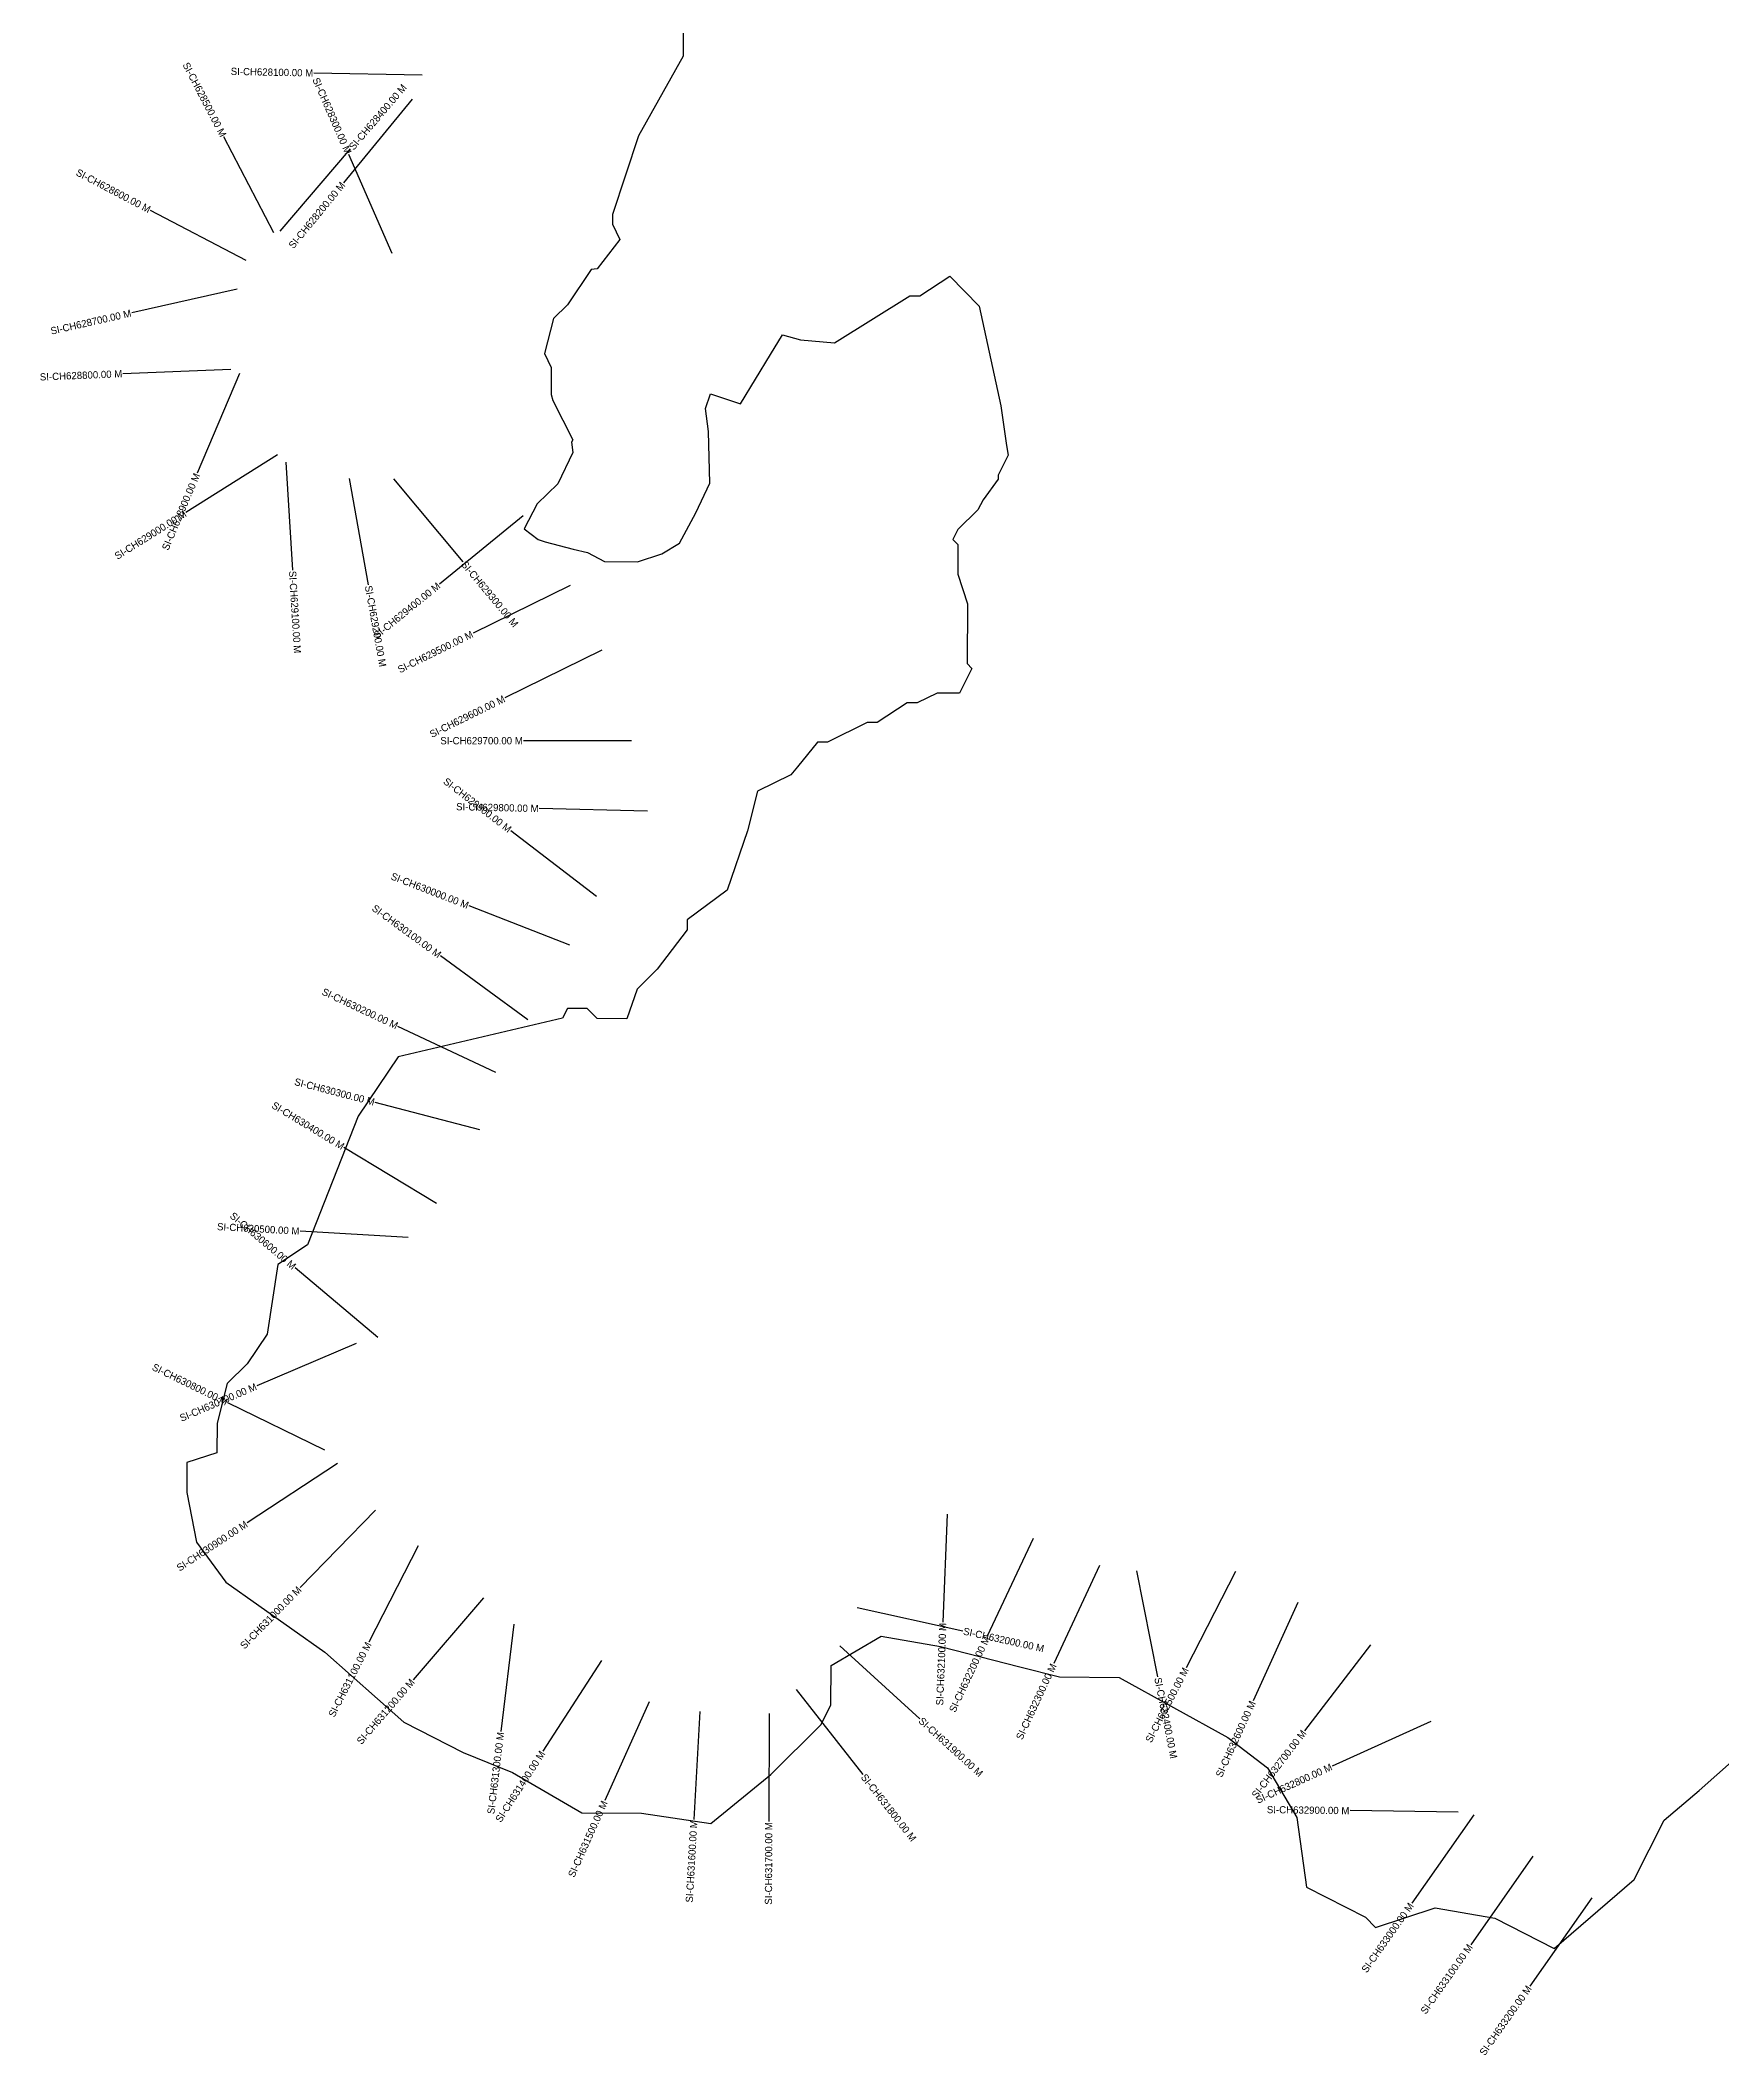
# Model space of a CAD drawing. Header units: metres. Extents: x 325413 to 333644, y 1808850 to 1814966.
# Drawn here: x 325413 to 327746, y 1809067 to 1811864 of the extents above; entities that cross this region are included whole.
import ezdxf
from ezdxf.enums import TextEntityAlignment as Align

# ---------------------------------------------------------------- set-up
doc = ezdxf.new("R2010")
doc.units = ezdxf.units.M
for name, color, linetype in [('CS', 134, 'Continuous'), ('CSMark', 6, 'Continuous'), ('VILLAGE BOUNDRY', 10, 'Continuous')]:
    doc.layers.add(name, color=color, linetype=linetype)

msp = doc.modelspace()

# ---------------------------------------------------------------- linework, layer by layer
at = {"layer": 'CS'}
for p, q in [((325942.4, 1811815.4), (325792.4, 1811818.5)), ((325928.7, 1811782.1), (325833.5, 1811666.2)), ((325736.6, 1811596.8), (325667.5, 1811729.9)), ((325745.7, 1811599.1), (325843.2, 1811713.1)), ((325901, 1811568.2), (325840.9, 1811705.6)), ((325698.4, 1811558.2), (325565.6, 1811627.9)), ((325685.9, 1811518.8), (325539.6, 1811485.8)), ((325677.3, 1811407.3), (325527.5, 1811401.3)), ((325689, 1811401.5), (325630.6, 1811263.4)), ((325741.9, 1811288.6), (325614.9, 1811208.7)), ((325753.6, 1811278.5), (325762.7, 1811128.7)), ((325841.3, 1811255.9), (325867.7, 1811108.3)), ((325903, 1811255.5), (325999.1, 1811140.3)), ((326082.8, 1811204), (325966.4, 1811109.3)), ((326147.7, 1811107.4), (326013.2, 1811041)), ((326192, 1811017.7), (326057.5, 1810951.3)), ((326233.2, 1810892), (326083.2, 1810892)), ((326255, 1810794.3), (326105.1, 1810797.8)), ((326184.3, 1810675.7), (326065.4, 1810767.1)), ((326147.3, 1810608.3), (326007.6, 1810662.7)), ((326089.1, 1810504.7), (325968, 1810593.3)), ((326044.7, 1810431.6), (325909, 1810495.5)), ((326022.5, 1810352), (325877.4, 1810390)), ((325962.3, 1810249.7), (325834.1, 1810327.6)), ((325923, 1810202.8), (325773.3, 1810211.4)), ((325880.9, 1810063.8), (325766.2, 1810160.5)), ((325851.1, 1810055.5), (325713.1, 1809996.7)), ((325807.6, 1809907.4), (325672.8, 1809973.2)), ((325825, 1809889.1), (325699.7, 1809806.6)), ((325877.7, 1809824.4), (325773.1, 1809716.9)), ((326671, 1809818.6), (326665, 1809668.7)), ((325936.8, 1809774.8), (325868.7, 1809641.2)), ((326790.3, 1809785.1), (326726.6, 1809649.3)), ((326882.3, 1809747.4), (326819.1, 1809611.4)), ((326933.8, 1809740.2), (326963, 1809593.1)), ((327071.2, 1809739.1), (327002.6, 1809605.7)), ((326027.9, 1809702.6), (325930, 1809588.9)), ((326546.1, 1809689.3), (326692.6, 1809656.9)), ((327157.6, 1809696.2), (327095.4, 1809559.8)), ((326069.8, 1809666.1), (326051.6, 1809517.2)), ((326522.1, 1809635.8), (326633, 1809534.7)), ((327258.2, 1809637.2), (327166.8, 1809518.2)), ((326191.6, 1809615.7), (326110.2, 1809489.7)), ((326461.4, 1809575.4), (326553.9, 1809457.3)), ((326257.5, 1809558.1), (326196.2, 1809421.2)), ((326327.9, 1809544.9), (326319.6, 1809395.1)), ((326423.9, 1809542.3), (326423.4, 1809392.3)), ((327341.8, 1809531.2), (327205.2, 1809469.2)), ((327380, 1809405.2), (327230, 1809407.3)), ((327401.7, 1809401.5), (327315.5, 1809278.8)), ((327483.5, 1809344), (327397.3, 1809221.3)), ((327565.4, 1809286.5), (327479.2, 1809163.8))]:
    msp.add_line(p, q, dxfattribs=at)
at = {"layer": 'VILLAGE BOUNDRY', "flags": 128}
for points in [[(326305.3, 1811952.3), (326304.6, 1811842.1), (326242.9, 1811731.2), (326206.7, 1811622.4), (326206.6, 1811608.6), (326216.8, 1811587.7), (326185.5, 1811546.7), (326177.2, 1811545.8), (326144, 1811496.9), (326124.6, 1811477.7), (326112.1, 1811429.1), (326121.6, 1811409.9), (326121.4, 1811372.6), (326123.8, 1811364), (326151.5, 1811309.5), (326149.6, 1811306.2), (326151.8, 1811292.1), (326130.7, 1811248.6), (326102.1, 1811220.8), (326084.2, 1811185.8), (326103.3, 1811171.3), (326113.1, 1811168), (326152.1, 1811158), (326171.9, 1811153), (326195.6, 1811140.6), (326241.3, 1811140.3), (326274.9, 1811151.3), (326299.6, 1811166.2), (326322.1, 1811208.3), (326341.9, 1811249.4), (326339.7, 1811321), (326335.7, 1811352.8), (326342.8, 1811373.4), (326384.1, 1811359.4), (326425.8, 1811428), (326442.6, 1811455.4), (326467.3, 1811448.4), (326514.8, 1811444.2), (326619.3, 1811509.4), (326633, 1811509.3), (326674.5, 1811536.5), (326715.6, 1811494.9), (326745.3, 1811356.9)], [(326745.3, 1811356.9), (326753.3, 1811301.6), (326755.5, 1811288), (326741.6, 1811260.5), (326741.5, 1811254.8), (326720.7, 1811226.2), (326713.7, 1811212.5), (326686, 1811185.1), (326679, 1811171.4), (326685.8, 1811164.4), (326685.6, 1811123.1), (326699, 1811081.7), (326698.5, 1810999), (326705.3, 1810992.1), (326687.9, 1810957.8), (326656.9, 1810958), (326629.2, 1810944.4), (326615.5, 1810944.5), (326573.9, 1810917.2), (326560.1, 1810917.3), (326504.9, 1810890.1), (326491.1, 1810890.2), (326463.3, 1810855.9), (326454.1, 1810844.6), (326407.9, 1810821.9), (326393.8, 1810766.9), (326365.7, 1810684.4), (326310.3, 1810643.4), (326310.2, 1810629.6), (326268.5, 1810574.8), (326240.8, 1810547.4), (326226.7, 1810506.2), (326185.4, 1810506.5), (326171.7, 1810520.3), (326144.1, 1810520.5), (326137.1, 1810506.8), (325909.5, 1810453.2), (325853.8, 1810370.9), (325783.7, 1810192.3), (325742.2, 1810165), (325727.7, 1810068.7), (325699.9, 1810027.5), (325672.2, 1810000.1), (325658, 1809945.1), (325657.7, 1809903.8), (325616.3, 1809890.3), (325616, 1809849), (325629.4, 1809780), (325670.3, 1809724.6), (325807.5, 1809627.2), (325917, 1809530.1), (325999.4, 1809488.2), (326068.1, 1809460.2), (326164.2, 1809404.4), (326246.8, 1809403.8), (326343.2, 1809389.4), (326426.3, 1809457.7), (326495.7, 1809526.2), (326509.6, 1809553.6), (326510, 1809608.7), (326579.2, 1809649.6), (326661.7, 1809635.3), (326771.8, 1809607), (326826.8, 1809592.8), (326909.4, 1809592.3), (327060.4, 1809508.6), (327115.3, 1809466.9), (327156.1, 1809397.7), (327169.3, 1809301.2), (327251.6, 1809259.3), (327265.3, 1809245.4), (327348.2, 1809272.4), (327430.8, 1809258.1), (327513.1, 1809216.2), (327624, 1809311.9), (327665.9, 1809394.3), (327714.4, 1809435.3), (327783.7, 1809496.8)]]:
    msp.add_lwpolyline(points, dxfattribs=at)

# ---------------------------------------------------------------- texts
at = {"layer": 'CSMark'}
for s, rotation, p in [('SI-CH628500.00 M', 297.4605, (325667, 1811730.8)), ('SI-CH628100.00 M', 358.8075, (325791.4, 1811818.5)), ('SI-CH628300.00 M', 293.6167, (325840.5, 1811706.6)), ('SI-CH628600.00 M', 332.2858, (325564.8, 1811628.4)), ('SI-CH628200.00 M', 50.5899, (325832.8, 1811665.5)), ('SI-CH628700.00 M', 12.7278, (325538.7, 1811485.5)), ('SI-CH628800.00 M', 2.2869, (325526.5, 1811401.3)), ('SI-CH628900.00 M', 67.0758, (325630.2, 1811262.5)), ('SI-CH629000.00 M', 32.2115, (325614.1, 1811208.1)), ('SI-CH629400.00 M', 39.1409, (325965.7, 1811108.7)), ('SI-CH629500.00 M', 26.2635, (326012.3, 1811040.6)), ('SI-CH629600.00 M', 26.2635, (326056.6, 1810950.9)), ('SI-CH629900.00 M', 322.4434, (326064.6, 1810767.7)), ('SI-CH629800.00 M', 358.6683, (326104.1, 1810797.9)), ('SI-CH630000.00 M', 338.7075, (326006.6, 1810663.1)), ('SI-CH630100.00 M', 323.837, (325967.2, 1810593.8)), ('SI-CH630200.00 M', 334.8203, (325908.1, 1810495.9)), ('SI-CH630300.00 M', 345.3222, (325876.4, 1810390.3)), ('SI-CH630400.00 M', 328.7391, (325833.2, 1810328.1)), ('SI-CH630500.00 M', 356.7313, (325772.3, 1810211.4)), ('SI-CH630600.00 M', 319.8476, (325765.5, 1810161.1)), ('SI-CH630800.00 M', 333.9829, (325671.9, 1809973.6)), ('SI-CH630700.00 M', 23.0636, (325712.2, 1809996.3)), ('SI-CH630900.00 M', 33.3767, (325698.9, 1809806)), ('SI-CH631000.00 M', 45.7801, (325772.4, 1809716.2)), ('SI-CH632100.00 M', 87.7211, (326665, 1809667.8)), ('SI-CH631100.00 M', 63.0052, (325868.3, 1809640.3)), ('SI-CH632200.00 M', 64.8813, (326726.2, 1809648.4)), ('SI-CH632300.00 M', 65.09, (326818.7, 1809610.5)), ('SI-CH632500.00 M', 62.7943, (327002.2, 1809604.8)), ('SI-CH631200.00 M', 49.2477, (325929.3, 1809588.2)), ('SI-CH632600.00 M', 65.4836, (327095, 1809558.8)), ('SI-CH631300.00 M', 83.0356, (326051.5, 1809516.2)), ('SI-CH632700.00 M', 52.4711, (327166.2, 1809517.4)), ('SI-CH631400.00 M', 57.1466, (326109.7, 1809488.9)), ('SI-CH632800.00 M', 24.4446, (327204.3, 1809468.7)), ('SI-CH631500.00 M', 65.8988, (326195.8, 1809420.3)), ('SI-CH632900.00 M', 359.227, (327229, 1809407.3)), ('SI-CH631600.00 M', 86.7942, (326319.5, 1809394.1)), ('SI-CH631700.00 M', 89.7979, (326423.4, 1809391.3)), ('SI-CH633000.00 M', 54.9157, (327314.9, 1809277.9)), ('SI-CH633100.00 M', 54.9157, (327396.8, 1809220.5)), ('SI-CH633200.00 M', 54.9157, (327478.6, 1809163))]:
    msp.add_text(s, height=10, rotation=rotation, dxfattribs=at).set_placement(p, align=Align.MIDDLE_RIGHT)
for s, rotation, p in [('SI-CH628400.00 M', 49.4948, (325843.8, 1811713.9)), ('SI-CH629300.00 M', 309.8317, (325999.7, 1811139.5)), ('SI-CH629100.00 M', 273.4861, (325762.7, 1811127.7)), ('SI-CH629200.00 M', 280.1584, (325867.9, 1811107.3)), ('SI-CH632000.00 M', 347.506, (326693.5, 1809656.7)), ('SI-CH632400.00 M', 281.2368, (326963.2, 1809592.1)), ('SI-CH631900.00 M', 317.6561, (326633.7, 1809534.1)), ('SI-CH631800.00 M', 308.0606, (326554.5, 1809456.5))]:
    msp.add_text(s, height=10, rotation=rotation, dxfattribs=at).set_placement(p, align=Align.MIDDLE_LEFT)
msp.add_text('SI-CH629700.00 M', height=10, dxfattribs=at).set_placement((326082.2, 1810892), align=Align.MIDDLE_RIGHT)

doc.saveas('drawing.dxf')
